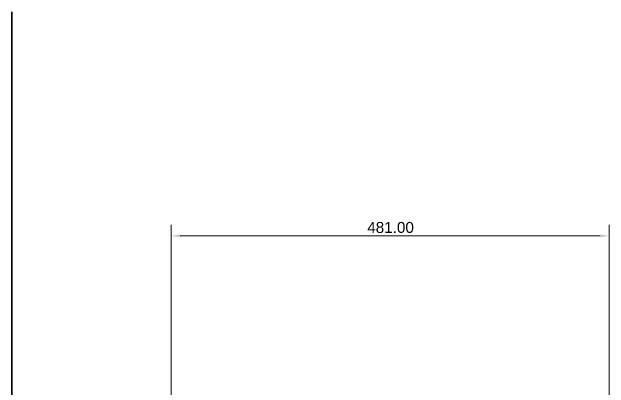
# Model space of a CAD drawing. Header units: millimetres. Extents: x 20 to 1660, y 4 to 1168.
# Drawn here: x 20 to 676, y 755 to 1168 of the extents above; entities that cross this region are included whole.
import ezdxf

# ---------------------------------------------------------------- set-up
doc = ezdxf.new("R2010")
doc.units = ezdxf.units.MM
doc.header["$LTSCALE"] = 4
doc.layers.add('Border_0', color=7, linetype='Continuous', lineweight=35)
doc.layers.add('Dimensions(A H Standard)', color=7, linetype='Continuous', lineweight=9)
doc.styles.add('DEFAULT-A H Standard', font='arial.ttf')
doc.dimstyles.new('DEFAULT', dxfattribs={"dimscale": 4, "dimtxt": 3, "dimasz": 2.5, "dimexe": 3, "dimexo": 1, "dimgap": 0.75, "dimtad": 1, "dimrnd": 1e-08, "dimzin": 0, "dimdsep": 46, "dimtxsty": 'DEFAULT-A H Standard', "dimcen": 0.09, "dimdle": 10, "dimclrd": 7, "dimclre": 7, "dimclrt": 7, "dimazin": 1, "dimtfac": 0.833333, "dimtofl": 0, "dimtmove": 0, "dimatfit": 3, "dimfxl": 0, "dimtolj": 1, "dimtzin": 0, "dimlwd": -1, "dimlwe": -1, "dimarcsym": 0})

# ---------------------------------------------------------------- blocks, each defined once
blk = doc.blocks.new('Borders Default Border')
at = {"layer": 'Border_0', "flags": 128}
blk.add_lwpolyline([(5, 5), (5, 292)], dxfattribs=at)
blk = doc.blocks.new('*D12')
at = {"layer": 'Defpoints', "color": 0, "linetype": 'Continuous'}
for p in [(194.88, 922.05), (194.88, 738.05), (675.88, 738.05)]:
    blk.add_point(p, dxfattribs=at)
at = {"layer": 'Dimensions(A H Standard)', "color": 7, "linetype": 'Continuous'}
for p, q in [((194.88, 742.05), (194.88, 934.05)), ((675.88, 742.05), (675.88, 934.05)), ((665.88, 922.05), (204.88, 922.05))]:
    blk.add_line(p, q, dxfattribs=at)
for points in [[(204.88, 923.72), (204.88, 920.39), (194.88, 922.05)], [(665.88, 923.72), (665.88, 920.39), (675.88, 922.05)]]:
    blk.add_solid(points, dxfattribs=at)
at = {"layer": 'Dimensions(A H Standard)', "color": 7, "linetype": 'Continuous', "insert": (410.25, 937.31), "char_height": 12, "attachment_point": 1, "style": 'DEFAULT-A H Standard'}
blk.add_mtext('\\A1;481.00', dxfattribs=at)

msp = doc.modelspace()

# ---------------------------------------------------------------- block references
at = {"xscale": 4, "yscale": 4, "zscale": 4}
msp.add_blockref('Borders Default Border', (0, 0), dxfattribs=at)

# ---------------------------------------------------------------- dimensions: what is measured, and where the dimension line sits
at = {"layer": 'Dimensions(A H Standard)', "color": 7, "linetype": 'Continuous'}
dim = msp.add_linear_dim(base=(194.876, 922.055), p1=(675.876, 738.055), p2=(194.876, 738.055), dimstyle='DEFAULT', override={"dimdec": 2, "dimtp": 0, "dimtm": 0, "dimtdec": 2, "dimatfit": 1}, dxfattribs=at)
dim.commit()
dim.dimension.update_dxf_attribs({"geometry": '*D12', "text_midpoint": (435.376, 922.055), "dimtype": 160})

doc.saveas('drawing.dxf')
